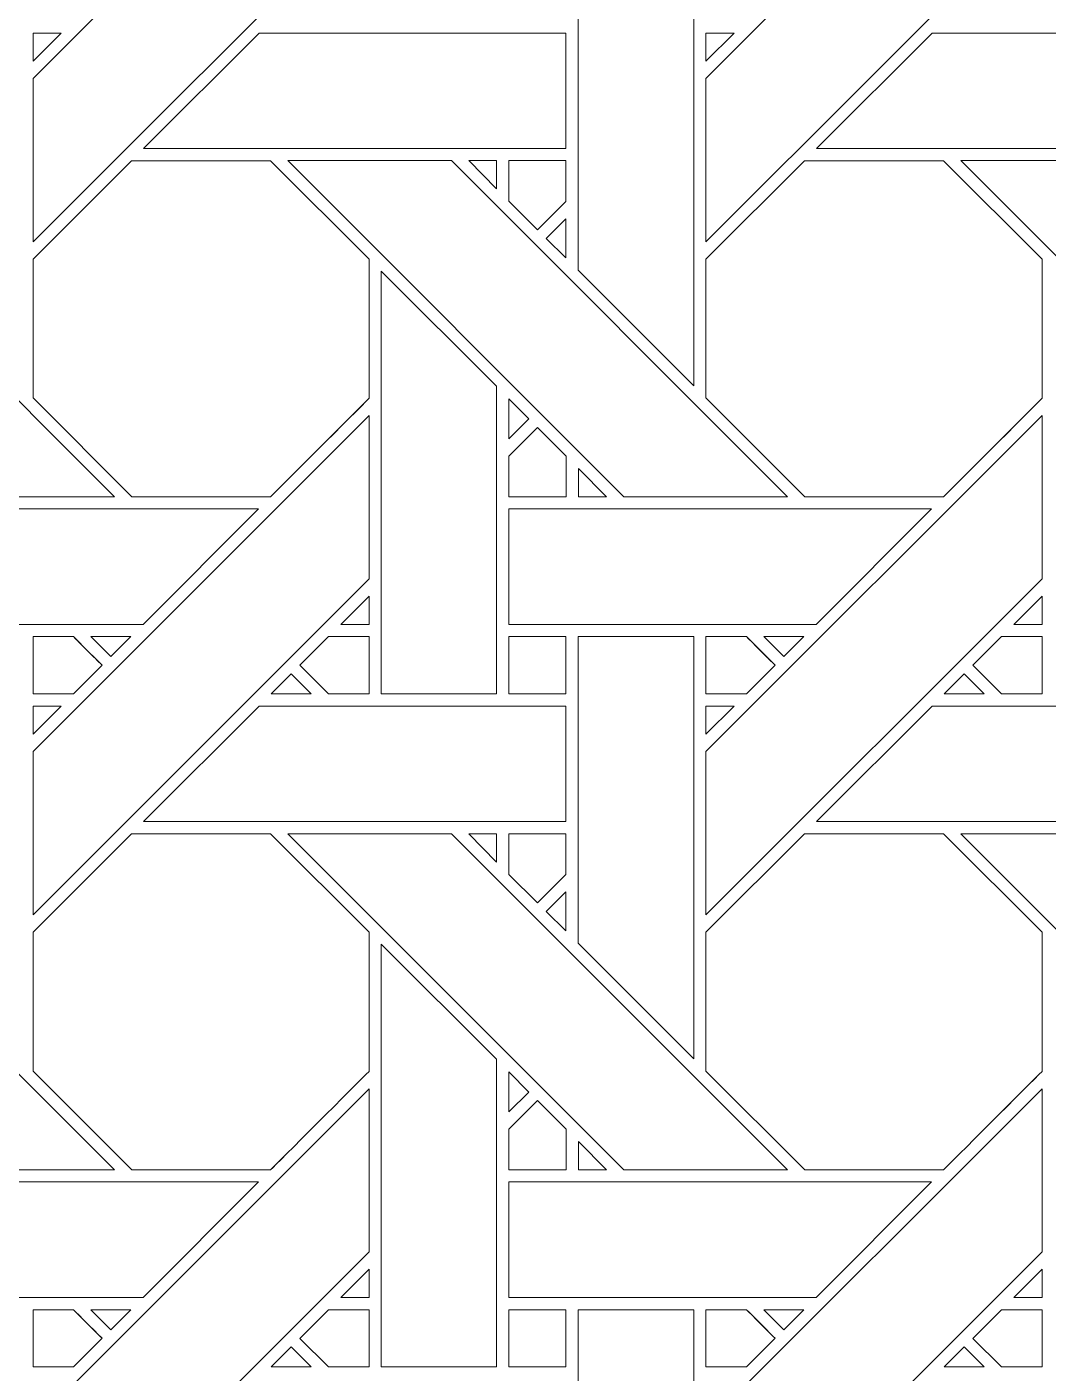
# Model space of a CAD drawing. Header units: inches. Extents: x 3.4 to 21.4, y 0.1 to 18.1.
# Drawn here: x 15.458 to 16.898, y 2.405 to 4.302 of the extents above; entities that cross this region are included whole.
import ezdxf

# ---------------------------------------------------------------- set-up
doc = ezdxf.new("R2010")
doc.units = ezdxf.units.IN
doc.header["$MEASUREMENT"] = 0
doc.layers.add('Design', color=7, linetype='Continuous', lineweight=0)

msp = doc.modelspace()

# ---------------------------------------------------------------- linework, layer by layer
at = {"layer": 'Design'}
for points, knots in [([(12.3829, 18.0948), (7.4123, 18.0948), (3.3829, 14.0653), (3.3829, 9.0948), (3.3829, 4.1242), (7.4123, 0.0948), (12.3829, 0.0948), (17.3534, 0.0948), (21.3829, 4.1242), (21.3829, 9.0948), (21.3829, 14.0653), (17.3534, 18.0948), (12.3829, 18.0948)], [0, 0, 0, 0, 1, 1, 1, 2, 2, 2, 3, 3, 3, 4, 4, 4, 4]), ([(12.3829, 17.2202), (7.8953, 17.2202), (4.2574, 13.5823), (4.2574, 9.0948), (4.2574, 4.6072), (7.8953, 0.9693), (12.3829, 0.9693), (16.8704, 0.9693), (20.5083, 4.6072), (20.5083, 9.0948), (20.5083, 13.5823), (16.8704, 17.2202), (12.3829, 17.2202)], [0, 0, 0, 0, 1, 1, 1, 2, 2, 2, 3, 3, 3, 4, 4, 4, 4]), ([(15.4666, 4.2294), (15.4666, 4.2294), (15.9403, 4.703), (15.9403, 4.703), (15.9403, 4.703), (15.9403, 4.473), (15.9403, 4.473), (15.9403, 4.473), (15.4666, 3.9994), (15.4666, 3.9994), (15.4666, 3.9994), (15.4666, 4.2294), (15.4666, 4.2294)], [0, 0, 0, 0, 1, 1, 1, 2, 2, 2, 3, 3, 3, 4, 4, 4, 4]), ([(16.4153, 4.2294), (16.4153, 4.2294), (16.889, 4.703), (16.889, 4.703), (16.889, 4.703), (16.889, 4.473), (16.889, 4.473), (16.889, 4.473), (16.4153, 3.9994), (16.4153, 3.9994), (16.4153, 3.9994), (16.4153, 4.2294), (16.4153, 4.2294)], [0, 0, 0, 0, 1, 1, 1, 2, 2, 2, 3, 3, 3, 4, 4, 4, 4]), ([(16.3982, 4.3916), (16.3982, 4.3916), (16.3982, 3.7964), (16.3982, 3.7964), (16.3982, 3.7964), (16.2352, 3.9594), (16.2352, 3.9594), (16.2352, 3.9594), (16.2352, 4.3916), (16.2352, 4.3916), (16.2352, 4.3916), (16.3982, 4.3916), (16.3982, 4.3916)], [0, 0, 0, 0, 1, 1, 1, 2, 2, 2, 3, 3, 3, 4, 4, 4, 4]), ([(15.5064, 4.2936), (15.5064, 4.2936), (15.4666, 4.2538), (15.4666, 4.2538), (15.4666, 4.2538), (15.4666, 4.2936), (15.4666, 4.2936), (15.4666, 4.2936), (15.5064, 4.2936), (15.5064, 4.2936)], [0, 0, 0, 0, 1, 1, 1, 2, 2, 2, 3, 3, 3, 3]), ([(15.6224, 4.1308), (15.6224, 4.1308), (15.7853, 4.2936), (15.7853, 4.2936), (15.7853, 4.2936), (16.2177, 4.2936), (16.2177, 4.2936), (16.2177, 4.2936), (16.2177, 4.1308), (16.2177, 4.1308), (16.2177, 4.1308), (15.6224, 4.1308), (15.6224, 4.1308)], [0, 0, 0, 0, 1, 1, 1, 2, 2, 2, 3, 3, 3, 4, 4, 4, 4]), ([(16.4551, 4.2936), (16.4551, 4.2936), (16.4153, 4.2538), (16.4153, 4.2538), (16.4153, 4.2538), (16.4153, 4.2936), (16.4153, 4.2936), (16.4153, 4.2936), (16.4551, 4.2936), (16.4551, 4.2936)], [0, 0, 0, 0, 1, 1, 1, 2, 2, 2, 3, 3, 3, 3]), ([(16.5711, 4.1308), (16.5711, 4.1308), (16.734, 4.2936), (16.734, 4.2936), (16.734, 4.2936), (17.1664, 4.2936), (17.1664, 4.2936), (17.1664, 4.2936), (17.1664, 4.1308), (17.1664, 4.1308), (17.1664, 4.1308), (16.5711, 4.1308), (16.5711, 4.1308)], [0, 0, 0, 0, 1, 1, 1, 2, 2, 2, 3, 3, 3, 4, 4, 4, 4]), ([(14.877, 4.1137), (14.877, 4.1137), (15.1079, 4.1137), (15.1079, 4.1137), (15.1079, 4.1137), (15.5816, 3.64), (15.5816, 3.64), (15.5816, 3.64), (15.3506, 3.64), (15.3506, 3.64), (15.3506, 3.64), (14.877, 4.1137), (14.877, 4.1137)], [0, 0, 0, 0, 1, 1, 1, 2, 2, 2, 3, 3, 3, 4, 4, 4, 4]), ([(15.6053, 4.1136), (15.6053, 4.1136), (15.8015, 4.1136), (15.8015, 4.1136), (15.8015, 4.1136), (15.9403, 3.9749), (15.9403, 3.9749), (15.9403, 3.9749), (15.9403, 3.7787), (15.9403, 3.7787), (15.9225, 3.7608), (15.8105, 3.649), (15.8016, 3.64), (15.8016, 3.64), (15.6058, 3.64), (15.6058, 3.64), (15.6058, 3.64), (15.4666, 3.7793), (15.4666, 3.7793), (15.4666, 3.7793), (15.4666, 3.9749), (15.4666, 3.9749), (15.4666, 3.9749), (15.6053, 4.1136), (15.6053, 4.1136)], [0, 0, 0, 0, 1, 1, 1, 2, 2, 2, 3, 3, 3, 4, 4, 4, 5, 5, 5, 6, 6, 6, 7, 7, 7, 8, 8, 8, 8]), ([(15.6058, 3.64), (15.6058, 3.64), (15.4666, 3.7793), (15.4666, 3.7793), (15.4666, 3.7793), (15.4666, 3.9749), (15.4666, 3.9749), (15.4666, 3.9749), (15.6053, 4.1136), (15.6053, 4.1136), (15.6053, 4.1136), (15.8015, 4.1136), (15.8015, 4.1136), (15.8015, 4.1136), (15.9403, 3.9749), (15.9403, 3.9749), (15.9403, 3.9749), (15.9403, 3.7787), (15.9403, 3.7787), (15.9221, 3.7604), (15.8102, 3.6487), (15.8016, 3.64), (15.8016, 3.64), (15.6058, 3.64), (15.6058, 3.64)], [0, 0, 0, 0, 1, 1, 1, 2, 2, 2, 3, 3, 3, 4, 4, 4, 5, 5, 5, 6, 6, 6, 7, 7, 7, 8, 8, 8, 8]), ([(15.8257, 4.1137), (15.8257, 4.1137), (16.0567, 4.1137), (16.0567, 4.1137), (16.0567, 4.1137), (16.5303, 3.64), (16.5303, 3.64), (16.5303, 3.64), (16.2993, 3.64), (16.2993, 3.64), (16.2993, 3.64), (15.8257, 4.1137), (15.8257, 4.1137)], [0, 0, 0, 0, 1, 1, 1, 2, 2, 2, 3, 3, 3, 4, 4, 4, 4]), ([(16.1202, 4.1137), (16.1202, 4.1137), (16.1202, 4.0739), (16.1202, 4.0739), (16.1202, 4.0739), (16.0808, 4.1137), (16.0808, 4.1137), (16.0808, 4.1137), (16.1202, 4.1137), (16.1202, 4.1137)], [0, 0, 0, 0, 1, 1, 1, 2, 2, 2, 3, 3, 3, 3]), ([(16.2177, 4.1137), (16.2177, 4.1137), (16.2177, 4.0561), (16.2177, 4.0561), (16.2177, 4.0561), (16.1778, 4.0161), (16.1778, 4.0161), (16.1778, 4.0161), (16.1375, 4.0564), (16.1375, 4.0564), (16.1375, 4.0564), (16.1375, 4.1137), (16.1375, 4.1137), (16.1375, 4.1137), (16.2177, 4.1137), (16.2177, 4.1137)], [0, 0, 0, 0, 1, 1, 1, 2, 2, 2, 3, 3, 3, 4, 4, 4, 5, 5, 5, 5]), ([(16.1778, 4.0161), (16.1778, 4.0161), (16.1375, 4.0564), (16.1375, 4.0564), (16.1375, 4.0564), (16.1375, 4.1137), (16.1375, 4.1137), (16.1375, 4.1137), (16.2177, 4.1137), (16.2177, 4.1137), (16.2177, 4.1137), (16.2177, 4.0561), (16.2177, 4.0561), (16.2177, 4.0561), (16.1778, 4.0161), (16.1778, 4.0161)], [0, 0, 0, 0, 1, 1, 1, 2, 2, 2, 3, 3, 3, 4, 4, 4, 5, 5, 5, 5]), ([(16.554, 4.1136), (16.554, 4.1136), (16.7502, 4.1136), (16.7502, 4.1136), (16.7502, 4.1136), (16.889, 3.9749), (16.889, 3.9749), (16.889, 3.9749), (16.889, 3.7787), (16.889, 3.7787), (16.8712, 3.7608), (16.7593, 3.649), (16.7503, 3.64), (16.7503, 3.64), (16.5546, 3.64), (16.5546, 3.64), (16.5546, 3.64), (16.4153, 3.7793), (16.4153, 3.7793), (16.4153, 3.7793), (16.4153, 3.9749), (16.4153, 3.9749), (16.4153, 3.9749), (16.554, 4.1136), (16.554, 4.1136)], [0, 0, 0, 0, 1, 1, 1, 2, 2, 2, 3, 3, 3, 4, 4, 4, 5, 5, 5, 6, 6, 6, 7, 7, 7, 8, 8, 8, 8]), ([(16.5546, 3.64), (16.5546, 3.64), (16.4153, 3.7793), (16.4153, 3.7793), (16.4153, 3.7793), (16.4153, 3.9749), (16.4153, 3.9749), (16.4153, 3.9749), (16.554, 4.1136), (16.554, 4.1136), (16.554, 4.1136), (16.7502, 4.1136), (16.7502, 4.1136), (16.7502, 4.1136), (16.889, 3.9749), (16.889, 3.9749), (16.889, 3.9749), (16.889, 3.7787), (16.889, 3.7787), (16.8711, 3.7607), (16.7592, 3.649), (16.7503, 3.64), (16.7503, 3.64), (16.5546, 3.64), (16.5546, 3.64)], [0, 0, 0, 0, 1, 1, 1, 2, 2, 2, 3, 3, 3, 4, 4, 4, 5, 5, 5, 6, 6, 6, 7, 7, 7, 8, 8, 8, 8]), ([(16.7745, 4.1137), (16.7745, 4.1137), (17.0054, 4.1137), (17.0054, 4.1137), (17.0054, 4.1137), (17.479, 3.64), (17.479, 3.64), (17.479, 3.64), (17.248, 3.64), (17.248, 3.64), (17.248, 3.64), (16.7745, 4.1137), (16.7745, 4.1137)], [0, 0, 0, 0, 1, 1, 1, 2, 2, 2, 3, 3, 3, 4, 4, 4, 4]), ([(16.2177, 4.0318), (16.2177, 4.0318), (16.2177, 3.9767), (16.2177, 3.9767), (16.2177, 3.9767), (16.1899, 4.0041), (16.1899, 4.0041), (16.1899, 4.0041), (16.2177, 4.0318), (16.2177, 4.0318)], [0, 0, 0, 0, 1, 1, 1, 2, 2, 2, 3, 3, 3, 3]), ([(16.1201, 3.7957), (16.1201, 3.7957), (16.1201, 3.362), (16.1201, 3.362), (16.1201, 3.362), (15.9574, 3.362), (15.9574, 3.362), (15.9574, 3.362), (15.9574, 3.9579), (15.9574, 3.9579), (15.9574, 3.9579), (16.1201, 3.7957), (16.1201, 3.7957)], [0, 0, 0, 0, 1, 1, 1, 2, 2, 2, 3, 3, 3, 4, 4, 4, 4]), ([(16.1374, 3.7215), (16.1374, 3.7215), (16.1374, 3.7782), (16.1374, 3.7782), (16.1374, 3.7782), (16.1656, 3.7497), (16.1656, 3.7497), (16.1656, 3.7497), (16.1374, 3.7215), (16.1374, 3.7215)], [0, 0, 0, 0, 1, 1, 1, 2, 2, 2, 3, 3, 3, 3]), ([(15.4666, 3.2807), (15.4666, 3.2807), (15.9403, 3.7543), (15.9403, 3.7543), (15.9403, 3.7543), (15.9403, 3.5243), (15.9403, 3.5243), (15.9403, 3.5243), (15.4666, 3.0506), (15.4666, 3.0506), (15.4666, 3.0506), (15.4666, 3.2807), (15.4666, 3.2807)], [0, 0, 0, 0, 1, 1, 1, 2, 2, 2, 3, 3, 3, 4, 4, 4, 4]), ([(16.4153, 3.2807), (16.4153, 3.2807), (16.889, 3.7543), (16.889, 3.7543), (16.889, 3.7543), (16.889, 3.5243), (16.889, 3.5243), (16.889, 3.5243), (16.4153, 3.0506), (16.4153, 3.0506), (16.4153, 3.0506), (16.4153, 3.2807), (16.4153, 3.2807)], [0, 0, 0, 0, 1, 1, 1, 2, 2, 2, 3, 3, 3, 4, 4, 4, 4]), ([(16.1375, 3.6398), (16.1375, 3.6398), (16.1375, 3.6971), (16.1375, 3.6971), (16.1375, 3.6971), (16.1778, 3.7374), (16.1778, 3.7374), (16.1778, 3.7374), (16.2181, 3.6971), (16.2181, 3.6971), (16.2181, 3.6971), (16.2181, 3.6398), (16.2181, 3.6398), (16.2181, 3.6398), (16.1375, 3.6398), (16.1375, 3.6398)], [0, 0, 0, 0, 1, 1, 1, 2, 2, 2, 3, 3, 3, 4, 4, 4, 5, 5, 5, 5]), ([(16.1375, 3.6971), (16.1375, 3.6971), (16.1778, 3.7374), (16.1778, 3.7374), (16.1778, 3.7374), (16.2181, 3.6971), (16.2181, 3.6971), (16.2181, 3.6971), (16.2181, 3.6398), (16.2181, 3.6398), (16.2181, 3.6398), (16.1375, 3.6398), (16.1375, 3.6398), (16.1375, 3.6398), (16.1375, 3.6971), (16.1375, 3.6971)], [0, 0, 0, 0, 1, 1, 1, 2, 2, 2, 3, 3, 3, 4, 4, 4, 5, 5, 5, 5]), ([(16.2751, 3.64), (16.2751, 3.64), (16.2354, 3.64), (16.2354, 3.64), (16.2354, 3.64), (16.2354, 3.6798), (16.2354, 3.6798), (16.2354, 3.6798), (16.2751, 3.64), (16.2751, 3.64)], [0, 0, 0, 0, 1, 1, 1, 2, 2, 2, 3, 3, 3, 3]), ([(15.1887, 3.4601), (15.1887, 3.4601), (15.1887, 3.6228), (15.1887, 3.6228), (15.1887, 3.6228), (15.7844, 3.6228), (15.7844, 3.6228), (15.7844, 3.6228), (15.6217, 3.4601), (15.6217, 3.4601), (15.6217, 3.4601), (15.1887, 3.4601), (15.1887, 3.4601)], [0, 0, 0, 0, 1, 1, 1, 2, 2, 2, 3, 3, 3, 4, 4, 4, 4]), ([(16.1375, 3.4601), (16.1375, 3.4601), (16.1375, 3.6228), (16.1375, 3.6228), (16.1375, 3.6228), (16.7332, 3.6228), (16.7332, 3.6228), (16.7332, 3.6228), (16.5704, 3.4601), (16.5704, 3.4601), (16.5704, 3.4601), (16.1375, 3.4601), (16.1375, 3.4601)], [0, 0, 0, 0, 1, 1, 1, 2, 2, 2, 3, 3, 3, 4, 4, 4, 4]), ([(15.9005, 3.4601), (15.9005, 3.4601), (15.9403, 3.4999), (15.9403, 3.4999), (15.9403, 3.4999), (15.9403, 3.4601), (15.9403, 3.4601), (15.9403, 3.4601), (15.9005, 3.4601), (15.9005, 3.4601)], [0, 0, 0, 0, 1, 1, 1, 2, 2, 2, 3, 3, 3, 3]), ([(16.889, 3.4999), (16.889, 3.4999), (16.889, 3.4601), (16.889, 3.4601), (16.889, 3.4601), (16.8492, 3.4601), (16.8492, 3.4601), (16.8492, 3.4601), (16.889, 3.4999), (16.889, 3.4999)], [0, 0, 0, 0, 1, 1, 1, 2, 2, 2, 3, 3, 3, 3]), ([(15.5237, 3.4428), (15.5288, 3.4377), (15.5596, 3.4069), (15.564, 3.4024), (15.564, 3.4024), (15.5236, 3.362), (15.5236, 3.362), (15.5236, 3.362), (15.4666, 3.362), (15.4666, 3.362), (15.4666, 3.362), (15.4666, 3.4428), (15.4666, 3.4428), (15.4666, 3.4428), (15.5237, 3.4428), (15.5237, 3.4428)], [0, 0, 0, 0, 1, 1, 1, 2, 2, 2, 3, 3, 3, 4, 4, 4, 5, 5, 5, 5]), ([(15.4666, 3.362), (15.4666, 3.362), (15.4666, 3.4428), (15.4666, 3.4428), (15.4666, 3.4428), (15.5237, 3.4428), (15.5237, 3.4428), (15.5292, 3.4372), (15.564, 3.4024), (15.564, 3.4024), (15.564, 3.4024), (15.5236, 3.362), (15.5236, 3.362), (15.5236, 3.362), (15.4666, 3.362), (15.4666, 3.362)], [0, 0, 0, 0, 1, 1, 1, 2, 2, 2, 3, 3, 3, 4, 4, 4, 5, 5, 5, 5]), ([(15.548, 3.4428), (15.548, 3.4428), (15.6045, 3.4428), (15.6045, 3.4428), (15.6045, 3.4428), (15.5762, 3.4146), (15.5762, 3.4146), (15.5762, 3.4146), (15.548, 3.4428), (15.548, 3.4428)], [0, 0, 0, 0, 1, 1, 1, 2, 2, 2, 3, 3, 3, 3]), ([(15.8832, 3.362), (15.8832, 3.362), (15.8428, 3.4024), (15.8428, 3.4024), (15.8428, 3.4024), (15.8832, 3.4428), (15.8832, 3.4428), (15.8832, 3.4428), (15.9403, 3.4428), (15.9403, 3.4428), (15.9403, 3.4428), (15.9403, 3.362), (15.9403, 3.362), (15.9403, 3.362), (15.8832, 3.362), (15.8832, 3.362)], [0, 0, 0, 0, 1, 1, 1, 2, 2, 2, 3, 3, 3, 4, 4, 4, 5, 5, 5, 5]), ([(15.8428, 3.4024), (15.8428, 3.4024), (15.8832, 3.4428), (15.8832, 3.4428), (15.8832, 3.4428), (15.9403, 3.4428), (15.9403, 3.4428), (15.9403, 3.4428), (15.9403, 3.362), (15.9403, 3.362), (15.9403, 3.362), (15.8832, 3.362), (15.8832, 3.362), (15.8832, 3.362), (15.8428, 3.4024), (15.8428, 3.4024)], [0, 0, 0, 0, 1, 1, 1, 2, 2, 2, 3, 3, 3, 4, 4, 4, 5, 5, 5, 5]), ([(16.1375, 3.4428), (16.1375, 3.4428), (16.2177, 3.4428), (16.2177, 3.4428), (16.2177, 3.4428), (16.2177, 3.362), (16.2177, 3.362), (16.2177, 3.362), (16.1375, 3.362), (16.1375, 3.362), (16.1375, 3.362), (16.1375, 3.4428), (16.1375, 3.4428)], [0, 0, 0, 0, 1, 1, 1, 2, 2, 2, 3, 3, 3, 4, 4, 4, 4]), ([(16.1375, 3.362), (16.1375, 3.362), (16.1375, 3.4428), (16.1375, 3.4428), (16.1375, 3.4428), (16.2177, 3.4428), (16.2177, 3.4428), (16.2177, 3.4428), (16.2177, 3.362), (16.2177, 3.362), (16.2177, 3.362), (16.1375, 3.362), (16.1375, 3.362)], [0, 0, 0, 0, 1, 1, 1, 2, 2, 2, 3, 3, 3, 4, 4, 4, 4]), ([(16.3982, 3.4428), (16.3982, 3.4428), (16.3982, 2.8477), (16.3982, 2.8477), (16.3982, 2.8477), (16.2352, 3.0106), (16.2352, 3.0106), (16.2352, 3.0106), (16.2352, 3.4428), (16.2352, 3.4428), (16.2352, 3.4428), (16.3982, 3.4428), (16.3982, 3.4428)], [0, 0, 0, 0, 1, 1, 1, 2, 2, 2, 3, 3, 3, 4, 4, 4, 4]), ([(16.4724, 3.4428), (16.4775, 3.4377), (16.5083, 3.4069), (16.5127, 3.4024), (16.5127, 3.4024), (16.4723, 3.362), (16.4723, 3.362), (16.4723, 3.362), (16.4153, 3.362), (16.4153, 3.362), (16.4153, 3.362), (16.4153, 3.4428), (16.4153, 3.4428), (16.4153, 3.4428), (16.4724, 3.4428), (16.4724, 3.4428)], [0, 0, 0, 0, 1, 1, 1, 2, 2, 2, 3, 3, 3, 4, 4, 4, 5, 5, 5, 5]), ([(16.4153, 3.362), (16.4153, 3.362), (16.4153, 3.4428), (16.4153, 3.4428), (16.4153, 3.4428), (16.4724, 3.4428), (16.4724, 3.4428), (16.4777, 3.4375), (16.5085, 3.4067), (16.5127, 3.4024), (16.5127, 3.4024), (16.4723, 3.362), (16.4723, 3.362), (16.4723, 3.362), (16.4153, 3.362), (16.4153, 3.362)], [0, 0, 0, 0, 1, 1, 1, 2, 2, 2, 3, 3, 3, 4, 4, 4, 5, 5, 5, 5]), ([(16.4967, 3.4428), (16.4967, 3.4428), (16.5532, 3.4428), (16.5532, 3.4428), (16.5532, 3.4428), (16.5249, 3.4146), (16.5249, 3.4146), (16.5249, 3.4146), (16.4967, 3.4428), (16.4967, 3.4428)], [0, 0, 0, 0, 1, 1, 1, 2, 2, 2, 3, 3, 3, 3]), ([(16.8319, 3.362), (16.8319, 3.362), (16.7915, 3.4024), (16.7915, 3.4024), (16.7915, 3.4024), (16.832, 3.4428), (16.832, 3.4428), (16.832, 3.4428), (16.889, 3.4428), (16.889, 3.4428), (16.889, 3.4428), (16.889, 3.362), (16.889, 3.362), (16.889, 3.362), (16.8319, 3.362), (16.8319, 3.362)], [0, 0, 0, 0, 1, 1, 1, 2, 2, 2, 3, 3, 3, 4, 4, 4, 5, 5, 5, 5]), ([(16.7915, 3.4024), (16.7915, 3.4024), (16.832, 3.4428), (16.832, 3.4428), (16.832, 3.4428), (16.889, 3.4428), (16.889, 3.4428), (16.889, 3.4428), (16.889, 3.362), (16.889, 3.362), (16.889, 3.362), (16.8319, 3.362), (16.8319, 3.362), (16.8319, 3.362), (16.7915, 3.4024), (16.7915, 3.4024)], [0, 0, 0, 0, 1, 1, 1, 2, 2, 2, 3, 3, 3, 4, 4, 4, 5, 5, 5, 5]), ([(15.8589, 3.362), (15.8589, 3.362), (15.8024, 3.362), (15.8024, 3.362), (15.8024, 3.362), (15.8307, 3.3903), (15.8307, 3.3903), (15.8307, 3.3903), (15.8589, 3.362), (15.8589, 3.362)], [0, 0, 0, 0, 1, 1, 1, 2, 2, 2, 3, 3, 3, 3]), ([(16.7794, 3.3903), (16.7794, 3.3903), (16.8076, 3.362), (16.8076, 3.362), (16.8076, 3.362), (16.7511, 3.362), (16.7511, 3.362), (16.7511, 3.362), (16.7794, 3.3903), (16.7794, 3.3903)], [0, 0, 0, 0, 1, 1, 1, 2, 2, 2, 3, 3, 3, 3]), ([(15.5064, 3.3449), (15.5064, 3.3449), (15.4666, 3.3051), (15.4666, 3.3051), (15.4666, 3.3051), (15.4666, 3.3449), (15.4666, 3.3449), (15.4666, 3.3449), (15.5064, 3.3449), (15.5064, 3.3449)], [0, 0, 0, 0, 1, 1, 1, 2, 2, 2, 3, 3, 3, 3]), ([(15.6224, 3.1821), (15.6224, 3.1821), (15.7853, 3.3449), (15.7853, 3.3449), (15.7853, 3.3449), (16.2177, 3.3449), (16.2177, 3.3449), (16.2177, 3.3449), (16.2177, 3.1821), (16.2177, 3.1821), (16.2177, 3.1821), (15.6224, 3.1821), (15.6224, 3.1821)], [0, 0, 0, 0, 1, 1, 1, 2, 2, 2, 3, 3, 3, 4, 4, 4, 4]), ([(16.4551, 3.3449), (16.4551, 3.3449), (16.4153, 3.3051), (16.4153, 3.3051), (16.4153, 3.3051), (16.4153, 3.3449), (16.4153, 3.3449), (16.4153, 3.3449), (16.4551, 3.3449), (16.4551, 3.3449)], [0, 0, 0, 0, 1, 1, 1, 2, 2, 2, 3, 3, 3, 3]), ([(16.5711, 3.1821), (16.5711, 3.1821), (16.734, 3.3449), (16.734, 3.3449), (16.734, 3.3449), (17.1664, 3.3449), (17.1664, 3.3449), (17.1664, 3.3449), (17.1664, 3.1821), (17.1664, 3.1821), (17.1664, 3.1821), (16.5711, 3.1821), (16.5711, 3.1821)], [0, 0, 0, 0, 1, 1, 1, 2, 2, 2, 3, 3, 3, 4, 4, 4, 4]), ([(15.1514, 2.8912), (15.1514, 2.8912), (14.877, 3.165), (14.877, 3.165), (14.877, 3.165), (15.1079, 3.165), (15.1079, 3.165), (15.1079, 3.165), (15.5816, 2.6913), (15.5816, 2.6913), (15.5816, 2.6913), (15.3506, 2.6913), (15.3506, 2.6913), (15.3506, 2.6913), (15.1514, 2.8912), (15.1514, 2.8912)], [0, 0, 0, 0, 1, 1, 1, 2, 2, 2, 3, 3, 3, 4, 4, 4, 5, 5, 5, 5]), ([(15.6053, 3.1649), (15.6053, 3.1649), (15.8015, 3.1649), (15.8015, 3.1649), (15.8015, 3.1649), (15.9403, 3.0262), (15.9403, 3.0262), (15.9403, 3.0262), (15.9403, 2.83), (15.9403, 2.83), (15.9225, 2.812), (15.8105, 2.7003), (15.8016, 2.6913), (15.8016, 2.6913), (15.6058, 2.6913), (15.6058, 2.6913), (15.6058, 2.6913), (15.4666, 2.8305), (15.4666, 2.8305), (15.4666, 2.8305), (15.4666, 3.0262), (15.4666, 3.0262), (15.4666, 3.0262), (15.6053, 3.1649), (15.6053, 3.1649)], [0, 0, 0, 0, 1, 1, 1, 2, 2, 2, 3, 3, 3, 4, 4, 4, 5, 5, 5, 6, 6, 6, 7, 7, 7, 8, 8, 8, 8]), ([(15.6058, 2.6913), (15.6058, 2.6913), (15.4666, 2.8305), (15.4666, 2.8305), (15.4666, 2.8305), (15.4666, 3.0262), (15.4666, 3.0262), (15.4666, 3.0262), (15.6053, 3.1649), (15.6053, 3.1649), (15.6053, 3.1649), (15.8015, 3.1649), (15.8015, 3.1649), (15.8015, 3.1649), (15.9403, 3.0262), (15.9403, 3.0262), (15.9403, 3.0262), (15.9403, 2.83), (15.9403, 2.83), (15.9225, 2.8121), (15.8106, 2.7003), (15.8016, 2.6913), (15.8016, 2.6913), (15.6058, 2.6913), (15.6058, 2.6913)], [0, 0, 0, 0, 1, 1, 1, 2, 2, 2, 3, 3, 3, 4, 4, 4, 5, 5, 5, 6, 6, 6, 7, 7, 7, 8, 8, 8, 8]), ([(15.8257, 3.165), (15.8257, 3.165), (16.0567, 3.165), (16.0567, 3.165), (16.0567, 3.165), (16.5303, 2.6913), (16.5303, 2.6913), (16.5303, 2.6913), (16.2993, 2.6913), (16.2993, 2.6913), (16.2993, 2.6913), (15.8257, 3.165), (15.8257, 3.165)], [0, 0, 0, 0, 1, 1, 1, 2, 2, 2, 3, 3, 3, 4, 4, 4, 4]), ([(16.1202, 3.165), (16.1202, 3.165), (16.1202, 3.1251), (16.1202, 3.1251), (16.1202, 3.1251), (16.0808, 3.165), (16.0808, 3.165), (16.0808, 3.165), (16.1202, 3.165), (16.1202, 3.165)], [0, 0, 0, 0, 1, 1, 1, 2, 2, 2, 3, 3, 3, 3]), ([(16.2177, 3.1649), (16.2177, 3.1649), (16.2177, 3.1073), (16.2177, 3.1073), (16.2177, 3.1073), (16.1778, 3.0674), (16.1778, 3.0674), (16.1778, 3.0674), (16.1375, 3.1077), (16.1375, 3.1077), (16.1375, 3.1077), (16.1375, 3.1649), (16.1375, 3.1649), (16.1375, 3.1649), (16.2177, 3.1649), (16.2177, 3.1649)], [0, 0, 0, 0, 1, 1, 1, 2, 2, 2, 3, 3, 3, 4, 4, 4, 5, 5, 5, 5]), ([(16.1778, 3.0674), (16.1778, 3.0674), (16.1375, 3.1077), (16.1375, 3.1077), (16.1375, 3.1077), (16.1375, 3.1649), (16.1375, 3.1649), (16.1375, 3.1649), (16.2177, 3.1649), (16.2177, 3.1649), (16.2177, 3.1649), (16.2177, 3.1073), (16.2177, 3.1073), (16.2177, 3.1073), (16.1778, 3.0674), (16.1778, 3.0674)], [0, 0, 0, 0, 1, 1, 1, 2, 2, 2, 3, 3, 3, 4, 4, 4, 5, 5, 5, 5]), ([(16.4153, 2.8305), (16.4153, 2.8305), (16.4153, 3.0262), (16.4153, 3.0262), (16.4153, 3.0262), (16.554, 3.1649), (16.554, 3.1649), (16.554, 3.1649), (16.7502, 3.1649), (16.7502, 3.1649), (16.7502, 3.1649), (16.889, 3.0262), (16.889, 3.0262), (16.889, 3.0262), (16.889, 2.83), (16.889, 2.83), (16.8712, 2.812), (16.7593, 2.7003), (16.7503, 2.6913), (16.7503, 2.6913), (16.5546, 2.6913), (16.5546, 2.6913), (16.5546, 2.6913), (16.4153, 2.8305), (16.4153, 2.8305)], [0, 0, 0, 0, 1, 1, 1, 2, 2, 2, 3, 3, 3, 4, 4, 4, 5, 5, 5, 6, 6, 6, 7, 7, 7, 8, 8, 8, 8]), ([(16.889, 2.83), (16.8711, 2.812), (16.7592, 2.7002), (16.7503, 2.6913), (16.7503, 2.6913), (16.5546, 2.6913), (16.5546, 2.6913), (16.5546, 2.6913), (16.4153, 2.8305), (16.4153, 2.8305), (16.4153, 2.8305), (16.4153, 3.0262), (16.4153, 3.0262), (16.4153, 3.0262), (16.554, 3.1649), (16.554, 3.1649), (16.554, 3.1649), (16.7502, 3.1649), (16.7502, 3.1649), (16.7502, 3.1649), (16.889, 3.0262), (16.889, 3.0262), (16.889, 3.0262), (16.889, 2.83), (16.889, 2.83)], [0, 0, 0, 0, 1, 1, 1, 2, 2, 2, 3, 3, 3, 4, 4, 4, 5, 5, 5, 6, 6, 6, 7, 7, 7, 8, 8, 8, 8]), ([(17.3559, 2.6913), (17.3559, 2.6913), (17.248, 2.6913), (17.248, 2.6913), (17.248, 2.6913), (16.7745, 3.165), (16.7745, 3.165), (16.7745, 3.165), (17.0054, 3.165), (17.0054, 3.165), (17.0054, 3.165), (17.4248, 2.7455), (17.4248, 2.7455), (17.4019, 2.7273), (17.3789, 2.7093), (17.3559, 2.6913)], [0, 0, 0, 0, 1, 1, 1, 2, 2, 2, 3, 3, 3, 4, 4, 4, 5, 5, 5, 5]), ([(16.2177, 3.0831), (16.2177, 3.0831), (16.2177, 3.028), (16.2177, 3.028), (16.2177, 3.028), (16.1899, 3.0553), (16.1899, 3.0553), (16.1899, 3.0553), (16.2177, 3.0831), (16.2177, 3.0831)], [0, 0, 0, 0, 1, 1, 1, 2, 2, 2, 3, 3, 3, 3]), ([(16.1201, 2.847), (16.1201, 2.847), (16.1201, 2.4133), (16.1201, 2.4133), (16.1201, 2.4133), (15.9574, 2.4133), (15.9574, 2.4133), (15.9574, 2.4133), (15.9574, 3.0091), (15.9574, 3.0091), (15.9574, 3.0091), (16.1201, 2.847), (16.1201, 2.847)], [0, 0, 0, 0, 1, 1, 1, 2, 2, 2, 3, 3, 3, 4, 4, 4, 4]), ([(16.1374, 2.7728), (16.1374, 2.7728), (16.1374, 2.8295), (16.1374, 2.8295), (16.1374, 2.8295), (16.1656, 2.8009), (16.1656, 2.8009), (16.1656, 2.8009), (16.1374, 2.7728), (16.1374, 2.7728)], [0, 0, 0, 0, 1, 1, 1, 2, 2, 2, 3, 3, 3, 3]), ([(15.4666, 2.332), (15.4666, 2.332), (15.9403, 2.8056), (15.9403, 2.8056), (15.9403, 2.8056), (15.9403, 2.5756), (15.9403, 2.5756), (15.9403, 2.5756), (15.4666, 2.1019), (15.4666, 2.1019), (15.4666, 2.1019), (15.4666, 2.332), (15.4666, 2.332)], [0, 0, 0, 0, 1, 1, 1, 2, 2, 2, 3, 3, 3, 4, 4, 4, 4]), ([(16.4153, 2.332), (16.4153, 2.332), (16.889, 2.8056), (16.889, 2.8056), (16.889, 2.8056), (16.889, 2.5756), (16.889, 2.5756), (16.889, 2.5756), (16.4153, 2.1019), (16.4153, 2.1019), (16.4153, 2.1019), (16.4153, 2.332), (16.4153, 2.332)], [0, 0, 0, 0, 1, 1, 1, 2, 2, 2, 3, 3, 3, 4, 4, 4, 4]), ([(16.1375, 2.691), (16.1375, 2.691), (16.1375, 2.7483), (16.1375, 2.7483), (16.1375, 2.7483), (16.1778, 2.7887), (16.1778, 2.7887), (16.1778, 2.7887), (16.2181, 2.7483), (16.2181, 2.7483), (16.2181, 2.7483), (16.2181, 2.691), (16.2181, 2.691), (16.2181, 2.691), (16.1375, 2.691), (16.1375, 2.691)], [0, 0, 0, 0, 1, 1, 1, 2, 2, 2, 3, 3, 3, 4, 4, 4, 5, 5, 5, 5]), ([(16.1375, 2.7483), (16.1375, 2.7483), (16.1778, 2.7887), (16.1778, 2.7887), (16.1778, 2.7887), (16.2181, 2.7483), (16.2181, 2.7483), (16.2181, 2.7483), (16.2181, 2.691), (16.2181, 2.691), (16.2181, 2.691), (16.1375, 2.691), (16.1375, 2.691), (16.1375, 2.691), (16.1375, 2.7483), (16.1375, 2.7483)], [0, 0, 0, 0, 1, 1, 1, 2, 2, 2, 3, 3, 3, 4, 4, 4, 5, 5, 5, 5]), ([(16.2751, 2.6913), (16.2751, 2.6913), (16.2354, 2.6913), (16.2354, 2.6913), (16.2354, 2.6913), (16.2354, 2.7311), (16.2354, 2.7311), (16.2354, 2.7311), (16.2751, 2.6913), (16.2751, 2.6913)], [0, 0, 0, 0, 1, 1, 1, 2, 2, 2, 3, 3, 3, 3]), ([(15.1887, 2.5114), (15.1887, 2.5114), (15.1887, 2.6741), (15.1887, 2.6741), (15.1887, 2.6741), (15.7844, 2.6741), (15.7844, 2.6741), (15.7844, 2.6741), (15.6217, 2.5114), (15.6217, 2.5114), (15.6217, 2.5114), (15.1887, 2.5114), (15.1887, 2.5114)], [0, 0, 0, 0, 1, 1, 1, 2, 2, 2, 3, 3, 3, 4, 4, 4, 4]), ([(16.1375, 2.5114), (16.1375, 2.5114), (16.1375, 2.6741), (16.1375, 2.6741), (16.1375, 2.6741), (16.7332, 2.6741), (16.7332, 2.6741), (16.7332, 2.6741), (16.5704, 2.5114), (16.5704, 2.5114), (16.5704, 2.5114), (16.1375, 2.5114), (16.1375, 2.5114)], [0, 0, 0, 0, 1, 1, 1, 2, 2, 2, 3, 3, 3, 4, 4, 4, 4]), ([(15.9005, 2.5114), (15.9005, 2.5114), (15.9403, 2.5512), (15.9403, 2.5512), (15.9403, 2.5512), (15.9403, 2.5114), (15.9403, 2.5114), (15.9403, 2.5114), (15.9005, 2.5114), (15.9005, 2.5114)], [0, 0, 0, 0, 1, 1, 1, 2, 2, 2, 3, 3, 3, 3]), ([(16.8492, 2.5114), (16.8492, 2.5114), (16.889, 2.5512), (16.889, 2.5512), (16.889, 2.5512), (16.889, 2.5114), (16.889, 2.5114), (16.889, 2.5114), (16.8492, 2.5114), (16.8492, 2.5114)], [0, 0, 0, 0, 1, 1, 1, 2, 2, 2, 3, 3, 3, 3]), ([(15.5237, 2.4941), (15.5288, 2.4889), (15.5596, 2.4581), (15.564, 2.4537), (15.564, 2.4537), (15.5236, 2.4133), (15.5236, 2.4133), (15.5236, 2.4133), (15.4666, 2.4133), (15.4666, 2.4133), (15.4666, 2.4133), (15.4666, 2.4941), (15.4666, 2.4941), (15.4666, 2.4941), (15.5237, 2.4941), (15.5237, 2.4941)], [0, 0, 0, 0, 1, 1, 1, 2, 2, 2, 3, 3, 3, 4, 4, 4, 5, 5, 5, 5]), ([(15.4666, 2.4133), (15.4666, 2.4133), (15.4666, 2.4941), (15.4666, 2.4941), (15.4666, 2.4941), (15.5237, 2.4941), (15.5237, 2.4941), (15.5291, 2.4887), (15.564, 2.4537), (15.564, 2.4537), (15.564, 2.4537), (15.5236, 2.4133), (15.5236, 2.4133), (15.5236, 2.4133), (15.4666, 2.4133), (15.4666, 2.4133)], [0, 0, 0, 0, 1, 1, 1, 2, 2, 2, 3, 3, 3, 4, 4, 4, 5, 5, 5, 5]), ([(15.548, 2.4941), (15.548, 2.4941), (15.6045, 2.4941), (15.6045, 2.4941), (15.6045, 2.4941), (15.5762, 2.4659), (15.5762, 2.4659), (15.5762, 2.4659), (15.548, 2.4941), (15.548, 2.4941)], [0, 0, 0, 0, 1, 1, 1, 2, 2, 2, 3, 3, 3, 3]), ([(15.8832, 2.4133), (15.8832, 2.4133), (15.8428, 2.4536), (15.8428, 2.4536), (15.8428, 2.4536), (15.8832, 2.4941), (15.8832, 2.4941), (15.8832, 2.4941), (15.9403, 2.4941), (15.9403, 2.4941), (15.9403, 2.4941), (15.9403, 2.4133), (15.9403, 2.4133), (15.9403, 2.4133), (15.8832, 2.4133), (15.8832, 2.4133)], [0, 0, 0, 0, 1, 1, 1, 2, 2, 2, 3, 3, 3, 4, 4, 4, 5, 5, 5, 5]), ([(15.8428, 2.4536), (15.8428, 2.4536), (15.8832, 2.4941), (15.8832, 2.4941), (15.8832, 2.4941), (15.9403, 2.4941), (15.9403, 2.4941), (15.9403, 2.4941), (15.9403, 2.4133), (15.9403, 2.4133), (15.9403, 2.4133), (15.8832, 2.4133), (15.8832, 2.4133), (15.8832, 2.4133), (15.8428, 2.4536), (15.8428, 2.4536)], [0, 0, 0, 0, 1, 1, 1, 2, 2, 2, 3, 3, 3, 4, 4, 4, 5, 5, 5, 5]), ([(16.1375, 2.4133), (16.1375, 2.4133), (16.1375, 2.4941), (16.1375, 2.4941), (16.1375, 2.4941), (16.2177, 2.4941), (16.2177, 2.4941), (16.2177, 2.4941), (16.2177, 2.4133), (16.2177, 2.4133), (16.2177, 2.4133), (16.1375, 2.4133), (16.1375, 2.4133)], [0, 0, 0, 0, 1, 1, 1, 2, 2, 2, 3, 3, 3, 4, 4, 4, 4]), ([(16.1375, 2.4133), (16.1375, 2.4133), (16.1375, 2.4941), (16.1375, 2.4941), (16.1375, 2.4941), (16.2177, 2.4941), (16.2177, 2.4941), (16.2177, 2.4941), (16.2177, 2.4133), (16.2177, 2.4133), (16.2177, 2.4133), (16.1375, 2.4133), (16.1375, 2.4133)], [0, 0, 0, 0, 1, 1, 1, 2, 2, 2, 3, 3, 3, 4, 4, 4, 4]), ([(16.3982, 2.05), (16.3661, 2.0316), (16.3338, 2.0135), (16.3015, 1.9957), (16.3015, 1.9957), (16.2352, 2.0619), (16.2352, 2.0619), (16.2352, 2.0619), (16.2352, 2.4941), (16.2352, 2.4941), (16.2352, 2.4941), (16.3982, 2.4941), (16.3982, 2.4941), (16.3982, 2.4941), (16.3982, 2.05), (16.3982, 2.05)], [0, 0, 0, 0, 1, 1, 1, 2, 2, 2, 3, 3, 3, 4, 4, 4, 5, 5, 5, 5]), ([(16.5127, 2.4537), (16.5127, 2.4537), (16.4723, 2.4133), (16.4723, 2.4133), (16.4723, 2.4133), (16.4153, 2.4133), (16.4153, 2.4133), (16.4153, 2.4133), (16.4153, 2.4941), (16.4153, 2.4941), (16.4153, 2.4941), (16.4724, 2.4941), (16.4724, 2.4941), (16.4775, 2.4889), (16.5083, 2.4581), (16.5127, 2.4537)], [0, 0, 0, 0, 1, 1, 1, 2, 2, 2, 3, 3, 3, 4, 4, 4, 5, 5, 5, 5]), ([(16.4153, 2.4133), (16.4153, 2.4133), (16.4153, 2.4941), (16.4153, 2.4941), (16.4153, 2.4941), (16.4724, 2.4941), (16.4724, 2.4941), (16.4777, 2.4888), (16.5085, 2.4579), (16.5127, 2.4537), (16.5127, 2.4537), (16.4723, 2.4133), (16.4723, 2.4133), (16.4723, 2.4133), (16.4153, 2.4133), (16.4153, 2.4133)], [0, 0, 0, 0, 1, 1, 1, 2, 2, 2, 3, 3, 3, 4, 4, 4, 5, 5, 5, 5]), ([(16.4967, 2.4941), (16.4967, 2.4941), (16.5532, 2.4941), (16.5532, 2.4941), (16.5532, 2.4941), (16.5249, 2.4659), (16.5249, 2.4659), (16.5249, 2.4659), (16.4967, 2.4941), (16.4967, 2.4941)], [0, 0, 0, 0, 1, 1, 1, 2, 2, 2, 3, 3, 3, 3]), ([(16.832, 2.4941), (16.832, 2.4941), (16.889, 2.4941), (16.889, 2.4941), (16.889, 2.4941), (16.889, 2.4133), (16.889, 2.4133), (16.889, 2.4133), (16.8319, 2.4133), (16.8319, 2.4133), (16.8319, 2.4133), (16.7915, 2.4536), (16.7915, 2.4536), (16.7915, 2.4536), (16.832, 2.4941), (16.832, 2.4941)], [0, 0, 0, 0, 1, 1, 1, 2, 2, 2, 3, 3, 3, 4, 4, 4, 5, 5, 5, 5]), ([(16.7915, 2.4536), (16.7915, 2.4536), (16.832, 2.4941), (16.832, 2.4941), (16.832, 2.4941), (16.889, 2.4941), (16.889, 2.4941), (16.889, 2.4941), (16.889, 2.4133), (16.889, 2.4133), (16.889, 2.4133), (16.8319, 2.4133), (16.8319, 2.4133), (16.8319, 2.4133), (16.7915, 2.4536), (16.7915, 2.4536)], [0, 0, 0, 0, 1, 1, 1, 2, 2, 2, 3, 3, 3, 4, 4, 4, 5, 5, 5, 5]), ([(15.8589, 2.4133), (15.8589, 2.4133), (15.8024, 2.4133), (15.8024, 2.4133), (15.8024, 2.4133), (15.8307, 2.4416), (15.8307, 2.4416), (15.8307, 2.4416), (15.8589, 2.4133), (15.8589, 2.4133)], [0, 0, 0, 0, 1, 1, 1, 2, 2, 2, 3, 3, 3, 3]), ([(16.8076, 2.4133), (16.8076, 2.4133), (16.7511, 2.4133), (16.7511, 2.4133), (16.7511, 2.4133), (16.7794, 2.4416), (16.7794, 2.4416), (16.7794, 2.4416), (16.8076, 2.4133), (16.8076, 2.4133)], [0, 0, 0, 0, 1, 1, 1, 2, 2, 2, 3, 3, 3, 3])]:
    msp.add_open_spline(points, degree=3, knots=knots, dxfattribs=at)

doc.saveas('drawing.dxf')
